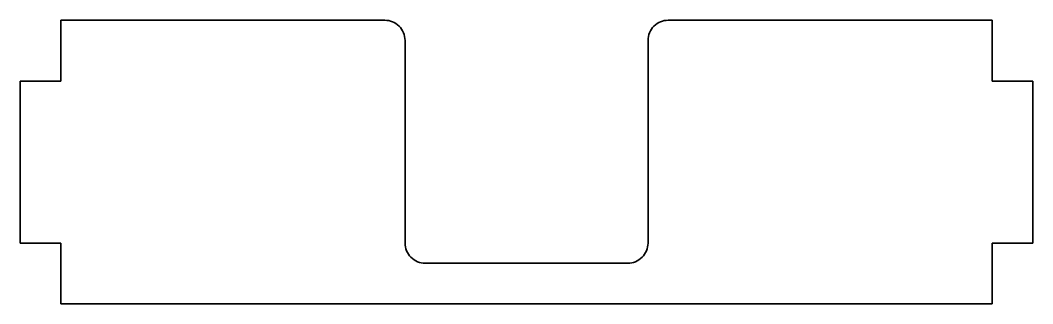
# Model space of a CAD drawing. Extents: x 470 to 720, y 385 to 455.
import ezdxf

# ---------------------------------------------------------------- set-up
doc = ezdxf.new("R2010")
doc.units = 0

msp = doc.modelspace()

# ---------------------------------------------------------------- linework, layer by layer
at = {"color": 7, "lineweight": 35}
for p, q in [((559.5, 455.409149), (479.5, 455.409149)), ((709.5, 455.409149), (629.5, 455.409149)), ((564.5, 400.409149), (564.5, 450.409149)), ((624.5, 450.409149), (624.5, 400.409149)), ((469.5, 440.409149), (469.5, 400.409149)), ((719.5, 400.409149), (719.5, 440.409149)), ((619.5, 395.409149), (569.5, 395.409149)), ((479.5, 385.409149), (709.5, 385.409149))]:
    msp.add_line(p, q, dxfattribs=at)
at = {"color": 7, "lineweight": 35, "ltscale": 0.375}
for p, q in [((479.5, 455.409149), (479.5, 440.409149)), ((709.5, 440.409149), (709.5, 455.409149)), ((479.5, 400.409149), (479.5, 385.409149)), ((709.5, 385.409149), (709.5, 400.409149))]:
    msp.add_line(p, q, dxfattribs=at)
at = {"color": 7, "lineweight": 35, "ltscale": 0.25}
for p, q in [((479.5, 440.409149), (469.5, 440.409149)), ((719.5, 440.409149), (709.5, 440.409149)), ((469.5, 400.409149), (479.5, 400.409149)), ((709.5, 400.409149), (719.5, 400.409149))]:
    msp.add_line(p, q, dxfattribs=at)
at = {"color": 7, "lineweight": 35}
for centre, start, end in [((559.5, 450.409149), 0, 90.000003), ((629.5, 450.409149), 90.000003, 180.000005), ((569.5, 400.409149), 179.999995, 269.999997), ((619.5, 400.409149), 269.999997, 360)]:
    msp.add_arc(centre, 5, start, end, dxfattribs=at)

doc.saveas('drawing.dxf')
